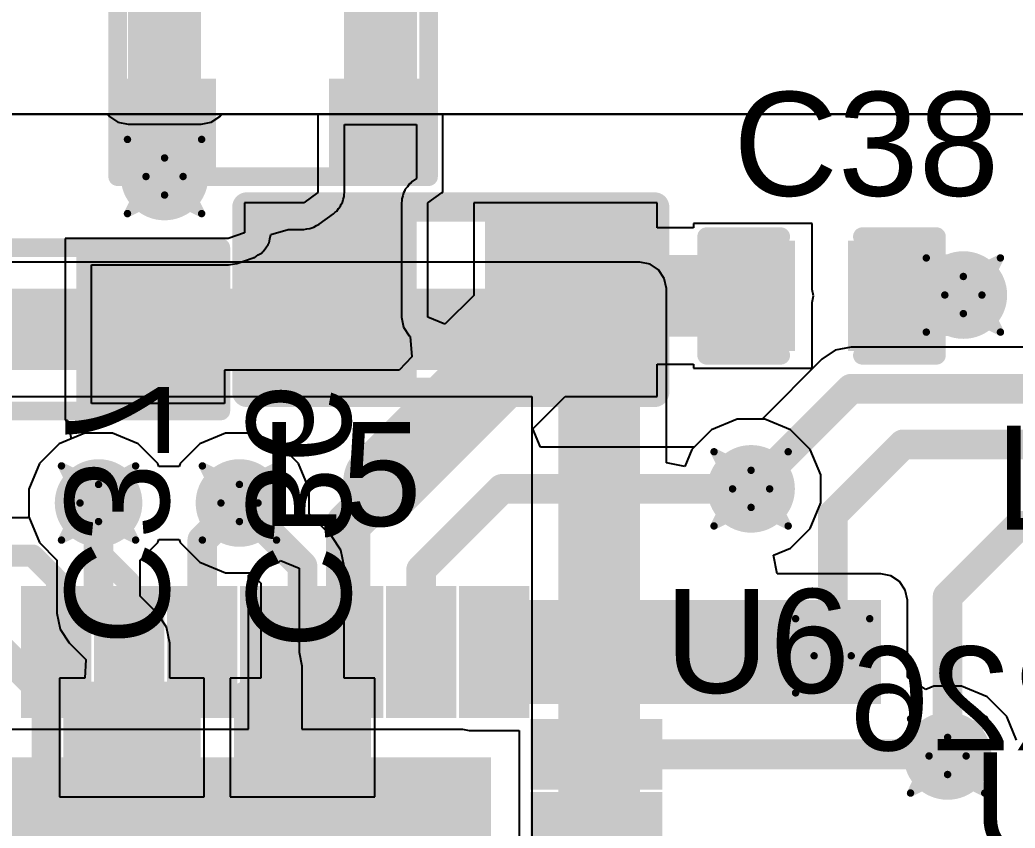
# Model space of a CAD drawing. Header units: inches. Extents: x -8 to 386, y -12 to 64.
# Drawn here: x 8.33 to 15.14, y 22.01 to 27.54 of the extents above; entities that cross this region are included whole.
import ezdxf

# ---------------------------------------------------------------- set-up
doc = ezdxf.new("R2010")
doc.units = ezdxf.units.IN
for name, color, linetype in [('Board_outline', 216, 'Continuous'), ('Bottom Layer', 5, 'Continuous'), ('Bottom Overlay', 54, 'Continuous'), ('Bottom Paste', 16, 'Continuous'), ('Bottom Solder', 6, 'Continuous'), ('Drill Drawing', 1, 'Continuous'), ('Top Layer', 1, 'Continuous'), ('Top Overlay', 2, 'Continuous'), ('Top Paste', 8, 'Continuous'), ('Top Solder', 216, 'Continuous'), ('Via Holes', 16, 'Continuous')]:
    doc.layers.add(name, color=color, linetype=linetype)
doc.styles.add('Arial', font='', dxfattribs={"height": 0.2})
doc.styles.get('Arial').set_extended_font_data('Arial')

msp = doc.modelspace()

# ---------------------------------------------------------------- hatches: boundary and pattern name
at = {"layer": 'Bottom Layer'}
h = msp.add_hatch(color=5, dxfattribs=at)
edge = h.paths.add_edge_path()
edge.add_arc((9.31669968, 26.47190032), 0.2999994, 0, 360)
h = msp.add_hatch(color=5, dxfattribs=at)
edge = h.paths.add_edge_path()
edge.add_arc((14.78915, 25.66035), 0.2999994, 0, 360)
for points in [[(-2.1082, 25.146), (12.573, 25.146), (12.573, 25.7048), (-2.1082, 25.7048)], [(12.0142, 20.9296), (12.573, 20.9296), (12.573, 25.5016), (12.0142, 25.5016)], [(9.410699999999999, 22.4028), (8.775699999999999, 22.4028), (8.775699999999999, 22.86), (9.410699999999999, 22.86)], [(9.9441, 22.86), (10.5791, 22.86), (10.5791, 22.4028), (9.9441, 22.4028)]]:
    msp.add_hatch(color=5, dxfattribs=at).paths.add_polyline_path(points)
h = msp.add_hatch(color=5, dxfattribs=at)
edge = h.paths.add_edge_path()
edge.add_arc((13.335, 24.3332), 0.2999994, 0, 360)
h = msp.add_hatch(color=5, dxfattribs=at)
edge = h.paths.add_edge_path()
edge.add_arc((8.8646, 24.2364006), 0.2999994, 0, 360)
h = msp.add_hatch(color=5, dxfattribs=at)
edge = h.paths.add_edge_path()
edge.add_arc((9.8298, 24.2364006), 0.2999994, 0, 360)
h = msp.add_hatch(color=5, dxfattribs=at)
edge = h.paths.add_edge_path()
edge.add_arc((13.8938, 23.1902), 0.2999994, 0, 360)
h = msp.add_hatch(color=5, dxfattribs=at)
edge = h.paths.add_edge_path()
edge.add_arc((14.6812, 22.5044), 0.2999994, 0, 360)
at = {"layer": 'Bottom Paste'}
for points in [[(9.410699999999999, 22.4028), (8.775699999999999, 22.4028), (8.775699999999999, 22.86), (9.410699999999999, 22.86)], [(9.9441, 22.86), (10.5791, 22.86), (10.5791, 22.4028), (9.9441, 22.4028)]]:
    msp.add_hatch(color=16, dxfattribs=at).paths.add_polyline_path(points)
at = {"layer": 'Bottom Solder'}
for points in [[(9.47069988, 22.34280012), (8.71570012, 22.34280012), (8.71570012, 22.91999988), (9.47069988, 22.91999988)], [(9.88410012, 22.91999988), (10.63909988, 22.91999988), (10.63909988, 22.34280012), (9.88410012, 22.34280012)]]:
    msp.add_hatch(color=6, dxfattribs=at).paths.add_polyline_path(points)
at = {"layer": 'Top Layer'}
for points in [[(9.067098960000001, 27.01115248), (9.567097959999998, 27.01115248), (9.567097959999998, 34.81115212), (9.067098960000001, 34.81115212)], [(10.54539928, 27.01040064), (11.04539828, 27.01040064), (11.04539828, 34.81040028), (10.54539928, 34.81040028)], [(9.067098960000001, 27.04115242), (9.567097959999998, 27.04115242), (9.567097959999998, 26.54115342), (9.067098960000001, 26.54115342)], [(10.54539928, 27.04040058), (11.04539828, 27.04040058), (11.04539828, 26.54040158), (10.54539928, 26.54040158)], [(10.04259993, 26.11360029999999), (10.94260067, 26.11360029999999), (10.94260067, 25.1435997), (10.04259993, 25.1435997)], [(11.61259933, 26.11360029999999), (12.51260007, 26.11360029999999), (12.51260007, 25.1435997), (11.61259933, 25.1435997)], [(13.5763, 25.9715), (13.5763, 25.3365), (13.1191, 25.3365), (13.1191, 25.9715)], [(14.5161, 25.9715), (14.5161, 25.3365), (14.0589, 25.3365), (14.0589, 25.9715)], [(9.5758, 25.8699), (9.5758, 24.9809), (8.813799999999999, 24.9809), (8.813799999999999, 25.8699)], [(8.71453172, 22.86559943), (8.434532279999999, 22.86559943), (8.434532279999999, 23.56560057), (8.71453172, 23.56560057)], [(9.214403719999998, 22.86559943), (8.934404279999999, 22.86559943), (8.934404279999999, 23.56560057), (9.214403719999998, 23.56560057)], [(9.71452972, 22.86559943), (9.434530279999999, 22.86559943), (9.434530279999999, 23.56560057), (9.71452972, 23.56560057)], [(10.21440172, 22.86559943), (9.93440228, 22.86559943), (9.93440228, 23.56560057), (10.21440172, 23.56560057)], [(10.71452772, 22.86559943), (10.43452828, 22.86559943), (10.43452828, 23.56560057), (10.71452772, 23.56560057)], [(11.21439972, 22.86559943), (10.93440028, 22.86559943), (10.93440028, 23.56560057), (11.21439972, 23.56560057)], [(11.4046, 22.86), (14.224, 22.86), (14.224, 23.5712), (11.4046, 23.5712)], [(11.71452572, 22.86559943), (11.43452628, 22.86559943), (11.43452628, 23.56560057), (11.71452572, 23.56560057)], [(12.62455057, 22.65557572), (12.62455057, 22.37557628), (11.92454943, 22.37557628), (11.92454943, 22.65557572)], [(11.451463, 22.392513), (11.451463, 19.138519), (8.197469, 19.138519), (8.197469, 22.392513)], [(12.62455057, 22.15544972), (12.62455057, 21.87545028), (11.92454943, 21.87545028), (11.92454943, 22.15544972)]]:
    msp.add_hatch(color=1, dxfattribs=at).paths.add_polyline_path(points)
h = msp.add_hatch(color=1, dxfattribs=at)
edge = h.paths.add_edge_path()
edge.add_arc((9.31669968, 26.47190032), 0.2999994, 0, 360)
h = msp.add_hatch(color=1, dxfattribs=at)
edge = h.paths.add_edge_path()
edge.add_arc((14.78915, 25.66035), 0.2999994, 0, 360)
h = msp.add_hatch(color=1, dxfattribs=at)
edge = h.paths.add_edge_path()
edge.add_arc((13.335, 24.3332), 0.2999994, 0, 360)
h = msp.add_hatch(color=1, dxfattribs=at)
edge = h.paths.add_edge_path()
edge.add_arc((8.8646, 24.2364006), 0.2999994, 0, 360)
h = msp.add_hatch(color=1, dxfattribs=at)
edge = h.paths.add_edge_path()
edge.add_arc((9.8298, 24.2364006), 0.2999994, 0, 360)
h = msp.add_hatch(color=1, dxfattribs=at)
edge = h.paths.add_edge_path()
edge.add_arc((13.8938, 23.1902), 0.2999994, 0, 360)
h = msp.add_hatch(color=1, dxfattribs=at)
edge = h.paths.add_edge_path()
edge.add_arc((14.6812, 22.5044), 0.2999994, 0, 360)
at = {"layer": 'Top Paste'}
for points in [[(9.067098960000001, 27.04115242), (9.567097959999998, 27.04115242), (9.567097959999998, 26.54115342), (9.067098960000001, 26.54115342)], [(10.54539928, 27.04040058), (11.04539828, 27.04040058), (11.04539828, 26.54040158), (10.54539928, 26.54040158)], [(10.04259993, 26.11360029999999), (10.94260067, 26.11360029999999), (10.94260067, 25.1435997), (10.04259993, 25.1435997)], [(11.61259933, 26.11360029999999), (12.51260007, 26.11360029999999), (12.51260007, 25.1435997), (11.61259933, 25.1435997)], [(13.5763, 25.9715), (13.5763, 25.3365), (13.1191, 25.3365), (13.1191, 25.9715)], [(14.5161, 25.9715), (14.5161, 25.3365), (14.0589, 25.3365), (14.0589, 25.9715)], [(9.5758, 25.8699), (9.5758, 24.9809), (8.813799999999999, 24.9809), (8.813799999999999, 25.8699)], [(8.71453172, 22.86559943), (8.434532279999999, 22.86559943), (8.434532279999999, 23.56560057), (8.71453172, 23.56560057)], [(9.214403719999998, 22.86559943), (8.934404279999999, 22.86559943), (8.934404279999999, 23.56560057), (9.214403719999998, 23.56560057)], [(9.71452972, 22.86559943), (9.434530279999999, 22.86559943), (9.434530279999999, 23.56560057), (9.71452972, 23.56560057)], [(10.21440172, 22.86559943), (9.93440228, 22.86559943), (9.93440228, 23.56560057), (10.21440172, 23.56560057)], [(10.71452772, 22.86559943), (10.43452828, 22.86559943), (10.43452828, 23.56560057), (10.71452772, 23.56560057)], [(11.21439972, 22.86559943), (10.93440028, 22.86559943), (10.93440028, 23.56560057), (11.21439972, 23.56560057)], [(11.71452572, 22.86559943), (11.43452628, 22.86559943), (11.43452628, 23.56560057), (11.71452572, 23.56560057)], [(12.62455057, 22.65557572), (12.62455057, 22.37557628), (11.92454943, 22.37557628), (11.92454943, 22.65557572)], [(11.451463, 22.392513), (11.451463, 19.138519), (8.197469, 19.138519), (8.197469, 22.392513)], [(12.62455057, 22.15544972), (12.62455057, 21.87545028), (11.92454943, 21.87545028), (11.92454943, 22.15544972)]]:
    msp.add_hatch(color=8, dxfattribs=at).paths.add_polyline_path(points)
at = {"layer": 'Top Solder'}
for points in [[(8.96549896, 27.14275242), (9.66869796, 27.14275242), (9.66869796, 26.43955342), (8.96549896, 26.43955342)], [(10.44379928, 27.14200058), (11.14699828, 27.14200058), (11.14699828, 26.43880158), (10.44379928, 26.43880158)], [(9.940999929999998, 26.2152003), (11.04420067, 26.2152003), (11.04420067, 25.0419997), (9.940999929999998, 25.0419997)], [(11.51099933, 26.2152003), (12.61420007, 26.2152003), (12.61420007, 25.0419997), (11.51099933, 25.0419997)], [(13.63629988, 26.03149988), (13.63629988, 25.27650012), (13.05910012, 25.27650012), (13.05910012, 26.03149988)], [(14.57609988, 26.03149988), (14.57609988, 25.27650012), (13.99890012, 25.27650012), (13.99890012, 26.03149988)], [(9.6774, 25.9715), (9.6774, 24.8793), (8.712200000000001, 24.8793), (8.712200000000001, 25.9715)], [(8.81613172, 22.76399943), (8.33293228, 22.76399943), (8.33293228, 23.66720057), (8.81613172, 23.66720057)], [(9.31600372, 22.76399943), (8.83280428, 22.76399943), (8.83280428, 23.66720057), (9.31600372, 23.66720057)], [(9.81612972, 22.76399943), (9.33293028, 22.76399943), (9.33293028, 23.66720057), (9.81612972, 23.66720057)], [(10.31600172, 22.76399943), (9.83280228, 22.76399943), (9.83280228, 23.66720057), (10.31600172, 23.66720057)], [(10.81612772, 22.76399943), (10.33292828, 22.76399943), (10.33292828, 23.66720057), (10.81612772, 23.66720057)], [(11.31599972, 22.76399943), (10.83280028, 22.76399943), (10.83280028, 23.66720057), (11.31599972, 23.66720057)], [(11.81612572, 22.76399943), (11.33292628, 22.76399943), (11.33292628, 23.66720057), (11.81612572, 23.66720057)], [(12.72615057, 22.75717572), (12.72615057, 22.27397628), (11.82294943, 22.27397628), (11.82294943, 22.75717572)], [(11.553063, 22.494113), (11.553063, 19.036919), (8.095868999999999, 19.036919), (8.095868999999999, 22.494113)], [(12.72615057, 22.25704972), (12.72615057, 21.77385028), (11.82294943, 21.77385028), (11.82294943, 22.25704972)]]:
    msp.add_hatch(color=216, dxfattribs=at).paths.add_polyline_path(points)
at = {"layer": 'Via Holes'}
h = msp.add_hatch(color=7, dxfattribs=at)
edge = h.paths.add_edge_path()
edge.add_arc((9.31669968, 26.47190032), 0.1499997, 0, 360)
h = msp.add_hatch(color=7, dxfattribs=at)
edge = h.paths.add_edge_path()
edge.add_arc((14.78915, 25.66035), 0.1499997, 0, 360)
h = msp.add_hatch(color=7, dxfattribs=at)
edge = h.paths.add_edge_path()
edge.add_arc((13.335, 24.3332), 0.1499997, 0, 360)
h = msp.add_hatch(color=7, dxfattribs=at)
edge = h.paths.add_edge_path()
edge.add_arc((8.8646, 24.2364006), 0.1499997, 0, 360)
h = msp.add_hatch(color=7, dxfattribs=at)
edge = h.paths.add_edge_path()
edge.add_arc((9.8298, 24.2364006), 0.1499997, 0, 360)
h = msp.add_hatch(color=7, dxfattribs=at)
edge = h.paths.add_edge_path()
edge.add_arc((13.8938, 23.1902), 0.1499997, 0, 360)
h = msp.add_hatch(color=7, dxfattribs=at)
edge = h.paths.add_edge_path()
edge.add_arc((14.6812, 22.5044), 0.1499997, 0, 360)

# ---------------------------------------------------------------- linework, layer by layer
at = {"layer": 'Board_outline', "const_width": 0.254}
msp.add_lwpolyline([(37.53680072, 13.3604, 1), (-7.46320072, 13.3604, 1)], format="xyb", close=True, dxfattribs=at)
at = {"layer": 'Bottom Layer'}
for p, q in [((33.401, 26.8986), (-3.2258, 26.8986)), ((-2.62867902, 26.8986), (32.70227648, 26.8986)), ((12.573, 25.88608234), (-2.1082, 25.88608234)), ((12.64237248, 25.87228252), (12.573, 25.88608234)), ((12.70118618, 25.83298618), (12.64237248, 25.87228252)), ((12.74048252, 25.77417248), (12.70118618, 25.83298618)), ((12.75428234, 25.7048), (12.74048252, 25.77417248)), ((12.75428234, 24.51164262), (12.75428234, 25.7048)), ((14.0208, 25.30387624), (13.9117832, 25.28218972)), ((14.0208127, 25.3038737), (14.0208, 25.30387624)), ((27.55898984, 25.3038737), (14.0208127, 25.3038737)), ((13.9117832, 25.28218972), (13.81936276, 25.22043724)), ((13.81935768, 25.22042962), (13.40992492, 24.8109994)), ((13.81936276, 25.22043724), (13.81935768, 25.22042962)), ((-0.07271766, 24.96471766), (11.83291766, 24.96471766)), ((11.83291766, 24.96471766), (11.83291766, 21.5646)), ((13.23996082, 24.8109994), (13.06434776, 24.73825888)), ((13.40992492, 24.8109994), (13.23996082, 24.8109994)), ((8.76956082, 24.7142), (8.593947759999999, 24.64145948)), ((8.95963918, 24.7142), (8.76956082, 24.7142)), ((9.13525224, 24.64145948), (8.95963918, 24.7142)), ((9.73476082, 24.7142), (9.55914776, 24.64145948)), ((9.92483918, 24.7142), (9.73476082, 24.7142)), ((10.10045224, 24.64145948), (9.92483918, 24.7142)), ((13.06434776, 24.73825888), (12.92994112, 24.60385224)), ((8.593947759999999, 24.64145948), (8.459541119999999, 24.50705284)), ((9.26965888, 24.50705284), (9.13525224, 24.64145948)), ((9.55914776, 24.64145948), (9.42474112, 24.50705284)), ((10.23485888, 24.50705284), (10.10045224, 24.64145948)), ((12.92994112, 24.60385224), (12.88128234, 24.48637978)), ((8.459541119999999, 24.50705284), (8.386800599999999, 24.33143978)), ((9.278467599999999, 24.48578542), (9.26965888, 24.50705284)), ((9.415932399999999, 24.48578542), (9.278467599999999, 24.48578542)), ((9.42474112, 24.50705284), (9.415932399999999, 24.48578542)), ((10.3075994, 24.33143978), (10.23485888, 24.50705284)), ((12.88128234, 24.48637978), (12.75428234, 24.51164262)), ((8.386800599999999, 24.33143978), (8.386800599999999, 24.14136142)), ((10.3075994, 24.16147314), (10.3075994, 24.33143978)), ((8.386800599999999, 24.14136142), (8.459541119999999, 23.96574836)), ((10.46302962, 24.00604292), (10.3075994, 24.16147314)), ((10.46303724, 24.00603784), (10.46302962, 24.00604292)), ((10.52478972, 23.9136174), (10.46303724, 24.00603784)), ((8.459541119999999, 23.96574836), (8.579726299999999, 23.84556318)), ((9.1494737, 23.84556318), (9.26965888, 23.96574836)), ((9.26965888, 23.96574836), (9.278467599999999, 23.98701578)), ((9.278467599999999, 23.98701578), (9.415932399999999, 23.98701578)), ((9.415932399999999, 23.98701578), (9.42474112, 23.96574836)), ((9.42474112, 23.96574836), (9.55914776, 23.83134172)), ((10.5464737, 23.8046006), (10.52478972, 23.9136174)), ((8.579726299999999, 23.84556318), (8.579726299999999, 23.48101222)), ((9.1494737, 23.5990003), (9.1494737, 23.84556318)), ((9.55914776, 23.83134172), (9.73476082, 23.7586012)), ((10.5464737, 23.0378), (10.5464737, 23.8046006)), ((9.73476082, 23.7586012), (9.90472746, 23.7586012)), ((9.90472746, 23.7586012), (9.9767263, 23.68660236)), ((9.9767263, 23.68660236), (9.9767263, 23.0378)), ((9.269237239999999, 23.47923676), (9.1494737, 23.5990003)), ((8.579726299999999, 23.48101222), (8.579723759999998, 23.48099952)), ((8.579723759999998, 23.48099952), (8.60141028, 23.37198272)), ((9.33098972, 23.38681632), (9.269237239999999, 23.47923676)), ((9.35267624, 23.27779952), (9.33098972, 23.38681632)), ((8.60141028, 23.37198272), (8.66316276, 23.27956228)), ((8.66316276, 23.27956228), (8.77792504, 23.1648)), ((9.352673699999999, 23.27778682), (9.35267624, 23.27779952)), ((9.352673699999999, 23.0378), (9.352673699999999, 23.27778682)), ((8.77792504, 23.1648), (8.77085114, 23.0378)), ((8.77085114, 23.0378), (8.597900000000001, 23.0378)), ((8.597900000000001, 23.0378), (8.597900000000001, 22.225)), ((9.5885, 23.0378), (9.352673699999999, 23.0378)), ((9.5885, 22.225), (9.5885, 23.0378)), ((9.9767263, 23.0378), (9.7663, 23.0378)), ((9.7663, 23.0378), (9.7663, 22.225)), ((10.7569, 23.0378), (10.5464737, 23.0378)), ((10.7569, 22.225), (10.7569, 23.0378)), ((8.597900000000001, 22.225), (9.5885, 22.225)), ((9.7663, 22.225), (10.7569, 22.225))]:
    msp.add_line(p, q, dxfattribs=at)
at = {"layer": 'Bottom Layer', "const_width": 0.2032}
for points in [[(13.335, 24.3332), (14.0208, 25.019)], [(14.0208, 25.019), (27.55900254, 25.019)], [(13.8938, 24.1554), (14.3764, 24.638)], [(14.3764, 24.638), (27.0764, 24.638)], [(8.8646, 23.48099952), (8.8646, 24.2364006)], [(9.8298, 24.2364006), (10.2616, 23.8046006)], [(13.8938, 23.1902), (13.8938, 24.1554)], [(14.6812, 23.5966), (15.1638, 24.0792)], [(15.1638, 24.0792), (26.88086064, 24.0792)], [(10.2616, 22.6314), (10.2616, 23.8046006)], [(14.6812, 22.5044), (14.6812, 23.5966)], [(7.881967980000001, 23.5458), (8.509, 22.91876798)], [(8.8646, 23.48099952), (9.067799999999998, 23.27779952)], [(9.067799999999998, 22.6314), (9.067799999999998, 23.27779952)], [(8.509, 21.6916), (8.509, 22.91876798)]]:
    msp.add_lwpolyline(points, dxfattribs=at)
at = {"layer": 'Bottom Layer', "const_width": 0.1016}
for points in [[(13.97, 25.019, 1), (14.0716, 25.019, 1)], [(13.97, 25.019, 1), (14.0716, 25.019, 1)], [(14.3256, 24.638, 1), (14.4272, 24.638, 1)], [(14.3256, 24.638, 1), (14.4272, 24.638, 1)], [(13.2842, 24.3332, 1), (13.3858, 24.3332, 1)], [(8.813799999999999, 24.2364006, 1), (8.915399999999998, 24.2364006, 1)], [(9.779, 24.2364006, 1), (9.8806, 24.2364006, 1)], [(13.843, 24.1554, 1), (13.9446, 24.1554, 1)], [(13.843, 24.1554, 1), (13.9446, 24.1554, 1)], [(15.113, 24.0792, 1), (15.2146, 24.0792, 1)], [(15.113, 24.0792, 1), (15.2146, 24.0792, 1)], [(10.2108, 23.8046006, 1), (10.3124, 23.8046006, 1)], [(10.2108, 23.8046006, 1), (10.3124, 23.8046006, 1)], [(14.6304, 23.5966, 1), (14.732, 23.5966, 1)], [(14.6304, 23.5966, 1), (14.732, 23.5966, 1)], [(8.813799999999999, 23.48099952, 1), (8.915399999999998, 23.48099952, 1)], [(8.813799999999999, 23.48099952, 1), (8.915399999999998, 23.48099952, 1)], [(9.017, 23.27779952, 1), (9.118599999999999, 23.27779952, 1)], [(9.017, 23.27779952, 1), (9.118599999999999, 23.27779952, 1)], [(13.843, 23.1902, 1), (13.9446, 23.1902, 1)], [(8.4582, 22.91876798, 1), (8.5598, 22.91876798, 1)], [(8.4582, 22.91876798, 1), (8.5598, 22.91876798, 1)], [(9.017, 22.6314, 1), (9.118599999999999, 22.6314, 1)], [(10.2108, 22.6314, 1), (10.3124, 22.6314, 1)], [(14.6304, 22.5044, 1), (14.732, 22.5044, 1)]]:
    msp.add_lwpolyline(points, format="xyb", close=True, dxfattribs=at)
at = {"layer": 'Bottom Overlay', "const_width": 0.127}
for points in [[(8.6868, 22.4409), (8.6868, 22.9489)], [(8.6868, 22.9489), (9.4996, 22.9489)], [(9.4996, 22.4409), (9.4996, 22.9489)], [(9.8552, 22.9489), (10.668, 22.9489)], [(9.8552, 22.4409), (9.8552, 22.9489)], [(10.668, 22.4409), (10.668, 22.9489)]]:
    msp.add_lwpolyline(points, dxfattribs=at)
at = {"layer": 'Bottom Overlay', "const_width": 0.0635}
for points in [[(8.65505, 22.9489, 1), (8.718549999999999, 22.9489, 1)], [(8.65505, 22.9489, 1), (8.718549999999999, 22.9489, 1)], [(9.46785, 22.9489, 1), (9.531349999999998, 22.9489, 1)], [(9.46785, 22.9489, 1), (9.531349999999998, 22.9489, 1)], [(9.82345, 22.9489, 1), (9.886949999999999, 22.9489, 1)], [(9.82345, 22.9489, 1), (9.886949999999999, 22.9489, 1)], [(10.63625, 22.9489, 1), (10.69975, 22.9489, 1)], [(10.63625, 22.9489, 1), (10.69975, 22.9489, 1)], [(8.65505, 22.4409, 1), (8.718549999999999, 22.4409, 1)], [(9.46785, 22.4409, 1), (9.531349999999998, 22.4409, 1)], [(9.82345, 22.4409, 1), (9.886949999999999, 22.4409, 1)], [(10.63625, 22.4409, 1), (10.69975, 22.4409, 1)]]:
    msp.add_lwpolyline(points, format="xyb", close=True, dxfattribs=at)
at = {"layer": 'Drill Drawing', "const_width": 0.0508}
for points in [[(9.06269968, 26.72590032), (9.31669968, 26.59890032)], [(9.06269968, 26.72590032), (9.189699679999999, 26.47190032)], [(9.31669968, 26.59890032), (9.570699679999999, 26.72590032)], [(9.44369968, 26.47190032), (9.570699679999999, 26.72590032)], [(9.06269968, 26.21790032), (9.189699679999999, 26.47190032)], [(9.44369968, 26.47190032), (9.570699679999999, 26.21790032)], [(9.06269968, 26.21790032), (9.31669968, 26.34490032)], [(9.31669968, 26.34490032), (9.570699679999999, 26.21790032)], [(14.53515, 25.91435), (14.78915, 25.78735)], [(14.53515, 25.91435), (14.66215, 25.66035)], [(14.78915, 25.78735), (15.04315, 25.91435)], [(14.91615, 25.66035), (15.04315, 25.91435)], [(14.53515, 25.40635), (14.66215, 25.66035)], [(14.91615, 25.66035), (15.04315, 25.40635)], [(14.53515, 25.40635), (14.78915, 25.53335)], [(14.78915, 25.53335), (15.04315, 25.40635)], [(13.081, 24.5872), (13.335, 24.4602)], [(13.081, 24.5872), (13.208, 24.3332)], [(13.335, 24.4602), (13.589, 24.5872)], [(13.462, 24.3332), (13.589, 24.5872)], [(8.6106, 24.4904006), (8.8646, 24.3634006)], [(8.6106, 24.4904006), (8.737599999999999, 24.2364006)], [(8.8646, 24.3634006), (9.118599999999999, 24.4904006)], [(8.991599999999998, 24.2364006), (9.118599999999999, 24.4904006)], [(9.5758, 24.4904006), (9.8298, 24.3634006)], [(9.5758, 24.4904006), (9.7028, 24.2364006)], [(9.8298, 24.3634006), (10.0838, 24.4904006)], [(9.9568, 24.2364006), (10.0838, 24.4904006)], [(13.081, 24.0792), (13.208, 24.3332)], [(13.462, 24.3332), (13.589, 24.0792)], [(8.6106, 23.9824006), (8.737599999999999, 24.2364006)], [(8.991599999999998, 24.2364006), (9.118599999999999, 23.9824006)], [(9.5758, 23.9824006), (9.7028, 24.2364006)], [(9.9568, 24.2364006), (10.0838, 23.9824006)], [(13.081, 24.0792), (13.335, 24.2062)], [(13.335, 24.2062), (13.589, 24.0792)], [(8.6106, 23.9824006), (8.8646, 24.1094006)], [(8.8646, 24.1094006), (9.118599999999999, 23.9824006)], [(9.5758, 23.9824006), (9.8298, 24.1094006)], [(9.8298, 24.1094006), (10.0838, 23.9824006)], [(13.6398, 23.4442), (13.8938, 23.3172)], [(13.6398, 23.4442), (13.7668, 23.1902)], [(13.8938, 23.3172), (14.1478, 23.4442)], [(14.0208, 23.1902), (14.1478, 23.4442)], [(13.6398, 22.9362), (13.7668, 23.1902)], [(14.0208, 23.1902), (14.1478, 22.9362)], [(13.6398, 22.9362), (13.8938, 23.0632)], [(13.8938, 23.0632), (14.1478, 22.9362)], [(14.4272, 22.7584), (14.6812, 22.6314)], [(14.4272, 22.7584), (14.5542, 22.5044)], [(14.6812, 22.6314), (14.9352, 22.7584)], [(14.8082, 22.5044), (14.9352, 22.7584)], [(14.4272, 22.2504), (14.5542, 22.5044)], [(14.8082, 22.5044), (14.9352, 22.2504)], [(14.4272, 22.2504), (14.6812, 22.3774)], [(14.6812, 22.3774), (14.9352, 22.2504)]]:
    msp.add_lwpolyline(points, dxfattribs=at)
at = {"layer": 'Drill Drawing', "const_width": 0.0254}
for points in [[(9.049999679999999, 26.72590032, 1), (9.075399679999999, 26.72590032, 1)], [(9.049999679999999, 26.72590032, 1), (9.075399679999999, 26.72590032, 1)], [(9.55799968, 26.72590032, 1), (9.58339968, 26.72590032, 1)], [(9.55799968, 26.72590032, 1), (9.58339968, 26.72590032, 1)], [(9.303999679999999, 26.59890032, 1), (9.32939968, 26.59890032, 1)], [(9.303999679999999, 26.59890032, 1), (9.32939968, 26.59890032, 1)], [(9.17699968, 26.47190032, 1), (9.20239968, 26.47190032, 1)], [(9.17699968, 26.47190032, 1), (9.20239968, 26.47190032, 1)], [(9.43099968, 26.47190032, 1), (9.456399679999999, 26.47190032, 1)], [(9.43099968, 26.47190032, 1), (9.456399679999999, 26.47190032, 1)], [(9.303999679999999, 26.34490032, 1), (9.32939968, 26.34490032, 1)], [(9.303999679999999, 26.34490032, 1), (9.32939968, 26.34490032, 1)], [(9.049999679999999, 26.21790032, 1), (9.075399679999999, 26.21790032, 1)], [(9.049999679999999, 26.21790032, 1), (9.075399679999999, 26.21790032, 1)], [(9.55799968, 26.21790032, 1), (9.58339968, 26.21790032, 1)], [(9.55799968, 26.21790032, 1), (9.58339968, 26.21790032, 1)], [(14.52245, 25.91435, 1), (14.54785, 25.91435, 1)], [(14.52245, 25.91435, 1), (14.54785, 25.91435, 1)], [(15.03045, 25.91435, 1), (15.05585, 25.91435, 1)], [(15.03045, 25.91435, 1), (15.05585, 25.91435, 1)], [(14.77645, 25.78735, 1), (14.80185, 25.78735, 1)], [(14.77645, 25.78735, 1), (14.80185, 25.78735, 1)], [(14.64945, 25.66035, 1), (14.67485, 25.66035, 1)], [(14.64945, 25.66035, 1), (14.67485, 25.66035, 1)], [(14.90345, 25.66035, 1), (14.92885, 25.66035, 1)], [(14.90345, 25.66035, 1), (14.92885, 25.66035, 1)], [(14.77645, 25.53335, 1), (14.80185, 25.53335, 1)], [(14.77645, 25.53335, 1), (14.80185, 25.53335, 1)], [(14.52245, 25.40635, 1), (14.54785, 25.40635, 1)], [(14.52245, 25.40635, 1), (14.54785, 25.40635, 1)], [(15.03045, 25.40635, 1), (15.05585, 25.40635, 1)], [(15.03045, 25.40635, 1), (15.05585, 25.40635, 1)], [(13.0683, 24.5872, 1), (13.0937, 24.5872, 1)], [(13.0683, 24.5872, 1), (13.0937, 24.5872, 1)], [(13.5763, 24.5872, 1), (13.6017, 24.5872, 1)], [(13.5763, 24.5872, 1), (13.6017, 24.5872, 1)], [(8.597900000000001, 24.4904006, 1), (8.6233, 24.4904006, 1)], [(8.597900000000001, 24.4904006, 1), (8.6233, 24.4904006, 1)], [(9.105899999999998, 24.4904006, 1), (9.1313, 24.4904006, 1)], [(9.105899999999998, 24.4904006, 1), (9.1313, 24.4904006, 1)], [(9.5631, 24.4904006, 1), (9.5885, 24.4904006, 1)], [(9.5631, 24.4904006, 1), (9.5885, 24.4904006, 1)], [(10.0711, 24.4904006, 1), (10.0965, 24.4904006, 1)], [(10.0711, 24.4904006, 1), (10.0965, 24.4904006, 1)], [(13.3223, 24.4602, 1), (13.3477, 24.4602, 1)], [(13.3223, 24.4602, 1), (13.3477, 24.4602, 1)], [(8.851899999999999, 24.3634006, 1), (8.877299999999998, 24.3634006, 1)], [(8.851899999999999, 24.3634006, 1), (8.877299999999998, 24.3634006, 1)], [(9.8171, 24.3634006, 1), (9.8425, 24.3634006, 1)], [(9.8171, 24.3634006, 1), (9.8425, 24.3634006, 1)], [(13.1953, 24.3332, 1), (13.2207, 24.3332, 1)], [(13.1953, 24.3332, 1), (13.2207, 24.3332, 1)], [(13.4493, 24.3332, 1), (13.4747, 24.3332, 1)], [(13.4493, 24.3332, 1), (13.4747, 24.3332, 1)], [(8.7249, 24.2364006, 1), (8.7503, 24.2364006, 1)], [(8.7249, 24.2364006, 1), (8.7503, 24.2364006, 1)], [(8.9789, 24.2364006, 1), (9.004299999999999, 24.2364006, 1)], [(8.9789, 24.2364006, 1), (9.004299999999999, 24.2364006, 1)], [(9.6901, 24.2364006, 1), (9.7155, 24.2364006, 1)], [(9.6901, 24.2364006, 1), (9.7155, 24.2364006, 1)], [(9.9441, 24.2364006, 1), (9.9695, 24.2364006, 1)], [(9.9441, 24.2364006, 1), (9.9695, 24.2364006, 1)], [(13.3223, 24.2062, 1), (13.3477, 24.2062, 1)], [(13.3223, 24.2062, 1), (13.3477, 24.2062, 1)], [(8.851899999999999, 24.1094006, 1), (8.877299999999998, 24.1094006, 1)], [(8.851899999999999, 24.1094006, 1), (8.877299999999998, 24.1094006, 1)], [(9.8171, 24.1094006, 1), (9.8425, 24.1094006, 1)], [(9.8171, 24.1094006, 1), (9.8425, 24.1094006, 1)], [(13.0683, 24.0792, 1), (13.0937, 24.0792, 1)], [(13.0683, 24.0792, 1), (13.0937, 24.0792, 1)], [(13.5763, 24.0792, 1), (13.6017, 24.0792, 1)], [(13.5763, 24.0792, 1), (13.6017, 24.0792, 1)], [(8.597900000000001, 23.9824006, 1), (8.6233, 23.9824006, 1)], [(8.597900000000001, 23.9824006, 1), (8.6233, 23.9824006, 1)], [(9.105899999999998, 23.9824006, 1), (9.1313, 23.9824006, 1)], [(9.105899999999998, 23.9824006, 1), (9.1313, 23.9824006, 1)], [(9.5631, 23.9824006, 1), (9.5885, 23.9824006, 1)], [(9.5631, 23.9824006, 1), (9.5885, 23.9824006, 1)], [(10.0711, 23.9824006, 1), (10.0965, 23.9824006, 1)], [(10.0711, 23.9824006, 1), (10.0965, 23.9824006, 1)], [(13.6271, 23.4442, 1), (13.6525, 23.4442, 1)], [(13.6271, 23.4442, 1), (13.6525, 23.4442, 1)], [(14.1351, 23.4442, 1), (14.1605, 23.4442, 1)], [(14.1351, 23.4442, 1), (14.1605, 23.4442, 1)], [(13.8811, 23.3172, 1), (13.9065, 23.3172, 1)], [(13.8811, 23.3172, 1), (13.9065, 23.3172, 1)], [(13.7541, 23.1902, 1), (13.7795, 23.1902, 1)], [(13.7541, 23.1902, 1), (13.7795, 23.1902, 1)], [(14.0081, 23.1902, 1), (14.0335, 23.1902, 1)], [(14.0081, 23.1902, 1), (14.0335, 23.1902, 1)], [(13.8811, 23.0632, 1), (13.9065, 23.0632, 1)], [(13.8811, 23.0632, 1), (13.9065, 23.0632, 1)], [(13.6271, 22.9362, 1), (13.6525, 22.9362, 1)], [(13.6271, 22.9362, 1), (13.6525, 22.9362, 1)], [(14.1351, 22.9362, 1), (14.1605, 22.9362, 1)], [(14.1351, 22.9362, 1), (14.1605, 22.9362, 1)], [(14.4145, 22.7584, 1), (14.4399, 22.7584, 1)], [(14.4145, 22.7584, 1), (14.4399, 22.7584, 1)], [(14.9225, 22.7584, 1), (14.9479, 22.7584, 1)], [(14.9225, 22.7584, 1), (14.9479, 22.7584, 1)], [(14.6685, 22.6314, 1), (14.6939, 22.6314, 1)], [(14.6685, 22.6314, 1), (14.6939, 22.6314, 1)], [(14.5415, 22.5044, 1), (14.5669, 22.5044, 1)], [(14.5415, 22.5044, 1), (14.5669, 22.5044, 1)], [(14.7955, 22.5044, 1), (14.8209, 22.5044, 1)], [(14.7955, 22.5044, 1), (14.8209, 22.5044, 1)], [(14.6685, 22.3774, 1), (14.6939, 22.3774, 1)], [(14.6685, 22.3774, 1), (14.6939, 22.3774, 1)], [(14.4145, 22.2504, 1), (14.4399, 22.2504, 1)], [(14.4145, 22.2504, 1), (14.4399, 22.2504, 1)], [(14.9225, 22.2504, 1), (14.9479, 22.2504, 1)], [(14.9225, 22.2504, 1), (14.9479, 22.2504, 1)]]:
    msp.add_lwpolyline(points, format="xyb", close=True, dxfattribs=at)
at = {"layer": 'Top Layer'}
for p, q in [((33.401, 26.8986), (-3.2258, 26.8986)), ((-2.62867902, 26.8986), (8.9284683, 26.8986)), ((8.9284683, 26.8986), (8.938912779999999, 26.8829663)), ((8.938912779999999, 26.8829663), (8.997726479999999, 26.84366996)), ((9.63647044, 26.84366996), (9.69528414, 26.8829663)), ((9.69528414, 26.8829663), (9.705728619999999, 26.8986)), ((9.705728619999999, 26.8986), (10.36759928, 26.8986)), ((10.36759928, 26.8986), (10.36759674, 26.36260412)), ((11.22319828, 26.36260158), (11.22319828, 26.8986)), ((11.22319828, 26.8986), (32.70227648, 26.8986)), ((8.997726479999999, 26.84366996), (9.067098960000001, 26.82987014)), ((9.067098960000001, 26.82987014), (9.567097959999998, 26.82987014)), ((9.567097959999998, 26.82987014), (9.63647044, 26.84366996)), ((10.54887908, 26.36260412), (10.54888162, 26.8291183)), ((10.54888162, 26.8291183), (11.04191594, 26.8291183)), ((11.04191594, 26.8291183), (11.04191594, 26.45855516)), ((11.04191594, 26.45855516), (11.0134908, 26.43779828)), ((10.96560418, 26.38574352), (10.96075532, 26.37249996)), ((10.98022442, 26.4016363), (10.96560418, 26.38574352)), ((10.99222084, 26.41958902), (10.98022442, 26.4016363)), ((11.00394548, 26.42742238), (10.99222084, 26.41958902)), ((11.0134908, 26.43779828), (11.00394548, 26.42742238)), ((10.36759674, 26.36260412), (10.27009122, 26.2914003)), ((10.53929058, 26.31440254), (10.546715, 26.33467936)), ((10.54612826, 26.34876874), (10.54887908, 26.36260412)), ((10.546715, 26.33467936), (10.54612826, 26.34876874)), ((10.9487081, 26.33959934), (10.94128368, 26.31932252)), ((10.94128368, 26.31932252), (10.94187042, 26.30523568)), ((10.95292196, 26.36077786), (10.9487081, 26.33959934)), ((10.96075532, 26.37249996), (10.95292196, 26.36077786)), ((11.12040194, 26.29139776), (11.21790746, 26.36260158)), ((11.21790746, 26.36260158), (11.22319828, 26.36260158)), ((10.27009122, 26.2914003), (9.864801199999999, 26.2914003)), ((9.864801199999999, 26.2914003), (9.864801199999999, 26.08584318)), ((10.49578292, 26.23441794), (10.50777426, 26.25236812)), ((10.50777426, 26.25236812), (10.5223945, 26.26825836)), ((10.5223945, 26.26825836), (10.5272459, 26.281507)), ((10.5272459, 26.281507), (10.53507926, 26.29323164)), ((10.53507926, 26.29323164), (10.53929058, 26.31440254)), ((10.9391196, 26.29140538), (10.93911706, 26.23560666)), ((10.94187042, 26.30523568), (10.9391196, 26.29140538)), ((11.1203994, 26.23559904), (11.12040194, 26.29139776)), ((12.6903988, 26.2914003), (11.4348006, 26.2914003)), ((11.4348006, 26.2914003), (11.4348006, 25.6576449)), ((12.6903988, 26.12015604), (12.6903988, 26.2914003)), ((10.37700236, 26.14499978), (10.47450788, 26.2162036)), ((10.47450788, 26.2162036), (10.48405574, 26.22658204)), ((10.48405574, 26.22658204), (10.49578292, 26.23441794)), ((10.93911706, 26.23560666), (10.93911706, 25.50917682)), ((11.1203994, 25.50917682), (11.1203994, 26.23559904)), ((10.27009122, 26.11011796), (10.29126974, 26.11433182)), ((10.29126974, 26.11433182), (10.31283942, 26.11523098)), ((10.31283942, 26.11523098), (10.3256334, 26.12116696)), ((10.3256334, 26.12116696), (10.3394637, 26.12391778)), ((10.3394637, 26.12391778), (10.35741642, 26.13591166)), ((10.35741642, 26.13591166), (10.37700236, 26.14499978)), ((12.9413, 26.12015604), (12.6903988, 26.12015604)), ((13.7541, 26.1493), (12.9413, 26.1493)), ((12.9413, 26.1493), (12.9413, 26.12015604)), ((13.7541, 25.69902404), (13.7541, 26.1493)), ((9.73779866, 26.0477), (8.636000000000001, 26.0477)), ((8.636000000000001, 26.0477), (8.636000000000001, 24.8031)), ((9.7536, 26.04770254), (9.73779866, 26.0477)), ((9.864801199999999, 26.08584318), (9.7536, 26.04770254)), ((10.03228372, 26.0164707), (10.0381054, 26.04573658)), ((10.0381054, 26.04573658), (10.04573048, 26.07455796)), ((10.04573048, 26.07455796), (10.16331724, 26.11011796)), ((10.16331724, 26.11011796), (10.27009122, 26.11011796)), ((9.99298738, 25.957657), (10.00956596, 25.98246772)), ((10.00956596, 25.98246772), (10.0276406, 26.00617862)), ((10.0276406, 26.00617862), (10.02910364, 26.01171328)), ((10.02910364, 26.01171328), (10.03228372, 26.0164707)), ((9.812413699999999, 25.8762246), (9.9236149, 25.91436778)), ((9.9236149, 25.91436778), (9.92856028, 25.91724306)), ((9.92856028, 25.91724306), (9.934173679999999, 25.91836066)), ((9.934173679999999, 25.91836066), (9.95898948, 25.93494178)), ((9.95898948, 25.93494178), (9.98475778, 25.94992778)), ((9.98475778, 25.94992778), (9.988224879999999, 25.95447438)), ((9.988224879999999, 25.95447438), (9.99298738, 25.957657)), ((8.817282339999998, 24.9174), (8.817282339999998, 25.86641766)), ((8.817282339999998, 25.86641766), (9.73779866, 25.86641766)), ((9.73779866, 25.86641766), (9.73781136, 25.8664202)), ((9.73781136, 25.8664202), (9.7378266, 25.86641766)), ((9.7378266, 25.86641766), (9.75362794, 25.8664202)), ((9.75362794, 25.8664202), (9.78286588, 25.87223934)), ((9.78286588, 25.87223934), (9.812413699999999, 25.8762246)), ((11.4348006, 25.6576449), (11.23773216, 25.46057646)), ((13.76305604, 25.654), (13.7541, 25.69902404)), ((13.7541, 25.60897596), (13.76305604, 25.654)), ((13.7541, 25.1587), (13.7541, 25.60897596)), ((10.93911706, 25.50917682), (10.95291688, 25.4398018)), ((11.23773216, 25.46057646), (11.1203994, 25.50917682)), ((10.95291688, 25.4398018), (10.99221322, 25.38099064)), ((10.99221322, 25.38099064), (11.00037424, 25.37553726)), ((11.00037424, 25.37553726), (11.01056218, 25.23723426)), ((11.01056218, 25.23723426), (10.92316586, 25.146)), ((12.6903988, 24.9657997), (12.6903988, 25.18784396)), ((12.6903988, 25.18784396), (12.9413, 25.18784396)), ((12.9413, 25.18784396), (12.9413, 25.1587)), ((12.9413, 25.1587), (13.7541, 25.1587)), ((10.92316586, 25.146), (9.7282, 25.146)), ((9.7282, 25.146), (9.7282, 24.9174)), ((11.840718, 24.7450737), (12.06144146, 24.9657997)), ((12.06144146, 24.9657997), (12.6903988, 24.9657997)), ((9.7282, 24.9174), (8.817282339999998, 24.9174)), ((8.636000000000001, 24.8031), (8.65231442, 24.8031)), ((8.65231442, 24.8031), (8.67757726, 24.6761)), ((13.23996082, 24.8109994), (13.06434776, 24.73825888)), ((13.43003918, 24.8109994), (13.23996082, 24.8109994)), ((13.60565224, 24.73825888), (13.43003918, 24.8109994)), ((11.8933214, 24.6180737), (11.840718, 24.7450737)), ((13.06434776, 24.73825888), (12.94416258, 24.6180737)), ((13.74005888, 24.60385224), (13.60565224, 24.73825888)), ((8.593947759999999, 24.64145948), (8.459541119999999, 24.50705284)), ((8.67757726, 24.6761), (8.593947759999999, 24.64145948)), ((12.94416258, 24.6180737), (11.8933214, 24.6180737)), ((13.8127994, 24.42823918), (13.74005888, 24.60385224)), ((8.459541119999999, 24.50705284), (8.386800599999999, 24.33143978)), ((13.8127994, 24.23816082), (13.8127994, 24.42823918)), ((8.386800599999999, 24.33143978), (8.386800599999999, 24.14136396)), ((13.74005888, 24.06254776), (13.8127994, 24.23816082)), ((8.386800599999999, 24.14136396), (8.3825334, 24.13497586)), ((8.3825334, 24.13497586), (6.9088, 24.13497586)), ((13.60565224, 23.92814112), (13.74005888, 24.06254776)), ((13.48817978, 23.87948234), (13.60565224, 23.92814112)), ((13.51344262, 23.75248234), (13.48817978, 23.87948234)), ((10.0001197, 23.78978224), (10.10045224, 23.83134172)), ((10.10045224, 23.83134172), (10.11085862, 23.8417481)), ((10.11085862, 23.8417481), (10.23785862, 23.78914216)), ((9.89232972, 23.74339676), (10.0001197, 23.78978224)), ((9.89232972, 22.6878007), (9.89232972, 23.74339676)), ((10.23785862, 23.78914216), (10.23785862, 23.2156)), ((14.224, 23.75248234), (13.51344262, 23.75248234)), ((14.29337248, 23.73868252), (14.224, 23.75248234)), ((14.35218618, 23.69938618), (14.29337248, 23.73868252)), ((14.39148252, 23.64057248), (14.35218618, 23.69938618)), ((14.40528234, 23.5712), (14.39148252, 23.64057248)), ((14.40528234, 23.04474182), (14.40528234, 23.5712)), ((10.23785862, 23.2156), (10.25672828, 23.12073862)), ((10.25672828, 23.12073862), (10.25672828, 22.6878007)), ((14.53228488, 22.95988296), (14.40528234, 23.04474182)), ((14.58616082, 22.9821994), (14.53228488, 22.95988296)), ((14.77623918, 22.9821994), (14.58616082, 22.9821994)), ((14.95185224, 22.90945888), (14.77623918, 22.9821994)), ((15.08625888, 22.77505224), (14.95185224, 22.90945888)), ((15.15346982, 22.61278688), (15.08625888, 22.77505224)), ((7.902181299999999, 22.6878007), (9.89232972, 22.6878007)), ((10.25672828, 22.6878007), (11.35893842, 22.6878007)), ((11.35893842, 22.6878007), (11.4046, 22.67871766)), ((11.4046, 22.67871766), (11.7467507, 22.67871766)), ((11.7467507, 22.67871766), (11.7467507, 22.19777628)), ((11.7467507, 22.19777628), (11.7467507, 21.19777828))]:
    msp.add_line(p, q, dxfattribs=at)
for points, const_width in [([(9.31669968, 26.47190032), (9.31669968, 27.07715184)], 0.499999), ([(11.4046, 24.9682), (12.065, 25.6286)], 0.5588), ([(12.1387997, 25.654), (13.2969, 25.654)], 0.5588), ([(14.2875, 25.66035), (14.78915, 25.66035)], 0.5588), ([(12.065, 25.6286), (12.1133997, 25.6286)], 0.508), ([(13.1699, 25.527), (13.2969, 25.654)], 0.2032), ([(11.15165664, 24.7142), (11.4046, 24.96714336)], 0.5588), ([(11.4046, 24.96714336), (11.4046, 24.9682)], 0.508), ([(10.8204, 24.384), (11.1506, 24.7142)], 0.5588), ([(11.1506, 24.7142), (11.15165664, 24.7142)], 0.508), ([(10.574528, 24.0897283), (10.8204, 24.3356003)], 0.3048), ([(10.8204, 24.3356003), (10.8204, 24.384)], 0.3048), ([(11.0744, 23.77919806), (11.62840194, 24.3332)], 0.2032), ([(11.62840194, 24.3332), (13.335, 24.3332)], 0.2032), ([(8.864602539999998, 23.90139746), (8.864602539999998, 24.2364006)], 0.1524), ([(9.575165, 23.9817656), (9.8298, 24.2364006)], 0.2032), ([(10.574528, 23.2156), (10.574528, 24.0897283)], 0.3048), ([(9.575165, 23.32123606), (9.575165, 23.9817656)], 0.2032), ([(6.9088, 23.876), (8.4125943, 23.876)], 0.1524), ([(8.4125943, 23.876), (8.5801454, 23.7084489)], 0.1524), ([(8.864602539999998, 23.90139746), (9.074404, 23.691596)], 0.1524), ([(11.0744, 23.2156), (11.0744, 23.77919806)], 0.2032), ([(8.5801454, 23.22121848), (8.5801454, 23.7084489)], 0.1524), ([(9.074404, 23.2156), (9.074404, 23.691596)], 0.1524), ([(9.57453, 23.32060106), (9.575165, 23.32123606)], 0.2032), ([(8.574532, 23.2156), (8.58014794, 23.22121594)], 0.2032), ([(10.074402, 22.392513), (10.074402, 23.2156)], 0.2032), ([(11.574526, 23.22800028), (11.61292572, 23.2664)], 0.2032), ([(11.574526, 23.2156), (11.574526, 23.22800028)], 0.2032), ([(11.61292572, 23.2664), (12.2174, 23.2664)], 0.2032), ([(12.2174, 23.2664), (12.2936, 23.1902)], 0.2032), ([(12.2936, 23.1902), (13.8938, 23.1902)], 0.2032), ([(12.27455, 22.515576), (14.670024, 22.515576)], 0.2032), ([(14.670024, 22.515576), (14.6812, 22.5044)], 0.2032), ([(9.824466, 22.142577), (10.074402, 22.392513)], 0.2032), ([(9.824466, 20.9042), (9.824466, 22.142577)], 0.2032)]:
    msp.add_lwpolyline(points, dxfattribs=dict(at, const_width=const_width))
for points, const_width in [([(9.191701199999999, 27.07715184, 1), (9.44169816, 27.07715184, 1)], 0.2499995), ([(9.191701199999999, 26.47190032, 1), (9.44169816, 26.47190032, 1)], 0.2499995), ([(11.9253, 25.6286, 1), (12.2047, 25.6286, 1)], 0.2794), ([(11.9990997, 25.654, 1), (12.2784997, 25.654, 1)], 0.2794), ([(13.1572, 25.654, 1), (13.4366, 25.654, 1)], 0.2794), ([(14.1478, 25.66035, 1), (14.4272, 25.66035, 1)], 0.2794), ([(14.64945, 25.66035, 1), (14.92885, 25.66035, 1)], 0.2794), ([(11.938, 25.6286, 1), (12.192, 25.6286, 1)], 0.254), ([(11.9863997, 25.6286, 1), (12.2403997, 25.6286, 1)], 0.254), ([(13.2461, 25.654, 1), (13.3477, 25.654, 1)], 0.1016), ([(13.1191, 25.527, 1), (13.2207, 25.527, 1)], 0.1016), ([(11.2649, 24.9682, 1), (11.5443, 24.9682, 1)], 0.2794), ([(11.2649, 24.96714336, 1), (11.5443, 24.96714336, 1)], 0.2794), ([(11.2776, 24.9682, 1), (11.5316, 24.9682, 1)], 0.254), ([(11.2776, 24.96714336, 1), (11.5316, 24.96714336, 1)], 0.254), ([(11.0109, 24.7142, 1), (11.2903, 24.7142, 1)], 0.2794), ([(11.01195664, 24.7142, 1), (11.29135664, 24.7142, 1)], 0.2794), ([(11.0236, 24.7142, 1), (11.2776, 24.7142, 1)], 0.254), ([(11.02465664, 24.7142, 1), (11.27865664, 24.7142, 1)], 0.254), ([(10.6807, 24.384, 1), (10.9601, 24.384, 1)], 0.2794), ([(10.7442, 24.384, 1), (10.8966, 24.384, 1)], 0.1524), ([(10.7442, 24.3356003, 1), (10.8966, 24.3356003, 1)], 0.1524), ([(10.7442, 24.3356003, 1), (10.8966, 24.3356003, 1)], 0.1524), ([(11.57760194, 24.3332, 1), (11.67920194, 24.3332, 1)], 0.1016), ([(11.57760194, 24.3332, 1), (11.67920194, 24.3332, 1)], 0.1016), ([(13.2842, 24.3332, 1), (13.3858, 24.3332, 1)], 0.1016), ([(8.826502539999998, 24.2364006, 1), (8.902702539999998, 24.2364006, 1)], 0.0762), ([(9.779, 24.2364006, 1), (9.8806, 24.2364006, 1)], 0.1016), ([(10.498328, 24.0897283, 1), (10.650728, 24.0897283, 1)], 0.1524), ([(10.498328, 24.0897283, 1), (10.650728, 24.0897283, 1)], 0.1524), ([(9.524365, 23.9817656, 1), (9.625964999999999, 23.9817656, 1)], 0.1016), ([(9.524365, 23.9817656, 1), (9.625964999999999, 23.9817656, 1)], 0.1016), ([(8.3744943, 23.876, 1), (8.4506943, 23.876, 1)], 0.0762), ([(8.3744943, 23.876, 1), (8.4506943, 23.876, 1)], 0.0762), ([(8.826502539999998, 23.90139746, 1), (8.902702539999998, 23.90139746, 1)], 0.0762), ([(8.826502539999998, 23.90139746, 1), (8.902702539999998, 23.90139746, 1)], 0.0762), ([(11.0236, 23.77919806, 1), (11.1252, 23.77919806, 1)], 0.1016), ([(11.0236, 23.77919806, 1), (11.1252, 23.77919806, 1)], 0.1016), ([(8.5420454, 23.7084489, 1), (8.6182454, 23.7084489, 1)], 0.0762), ([(8.5420454, 23.7084489, 1), (8.6182454, 23.7084489, 1)], 0.0762), ([(9.036304, 23.691596, 1), (9.112504, 23.691596, 1)], 0.0762), ([(9.036304, 23.691596, 1), (9.112504, 23.691596, 1)], 0.0762), ([(9.52373, 23.32060106, 1), (9.62533, 23.32060106, 1)], 0.1016), ([(9.524365, 23.32123606, 1), (9.625964999999999, 23.32123606, 1)], 0.1016), ([(9.524365, 23.32123606, 1), (9.625964999999999, 23.32123606, 1)], 0.1016), ([(8.523731999999999, 23.2156, 1), (8.625332, 23.2156, 1)], 0.1016), ([(8.52934794, 23.22121594, 1), (8.63094794, 23.22121594, 1)], 0.1016), ([(10.023602, 23.2156, 1), (10.125202, 23.2156, 1)], 0.1016), ([(10.498328, 23.2156, 1), (10.650728, 23.2156, 1)], 0.1524), ([(11.0236, 23.2156, 1), (11.1252, 23.2156, 1)], 0.1016), ([(11.523726, 23.22800028, 1), (11.625326, 23.22800028, 1)], 0.1016), ([(11.523726, 23.22800028, 1), (11.625326, 23.22800028, 1)], 0.1016), ([(11.523726, 23.2156, 1), (11.625326, 23.2156, 1)], 0.1016), ([(11.56212572, 23.2664, 1), (11.66372572, 23.2664, 1)], 0.1016), ([(11.56212572, 23.2664, 1), (11.66372572, 23.2664, 1)], 0.1016), ([(12.1666, 23.2664, 1), (12.2682, 23.2664, 1)], 0.1016), ([(12.1666, 23.2664, 1), (12.2682, 23.2664, 1)], 0.1016), ([(8.5420454, 23.22121848, 1), (8.6182454, 23.22121848, 1)], 0.0762), ([(9.036304, 23.2156, 1), (9.112504, 23.2156, 1)], 0.0762), ([(12.2428, 23.1902, 1), (12.3444, 23.1902, 1)], 0.1016), ([(12.2428, 23.1902, 1), (12.3444, 23.1902, 1)], 0.1016), ([(13.843, 23.1902, 1), (13.9446, 23.1902, 1)], 0.1016), ([(12.22375, 22.515576, 1), (12.32535, 22.515576, 1)], 0.1016), ([(14.619224, 22.515576, 1), (14.720824, 22.515576, 1)], 0.1016), ([(14.619224, 22.515576, 1), (14.720824, 22.515576, 1)], 0.1016), ([(14.6304, 22.5044, 1), (14.732, 22.5044, 1)], 0.1016), ([(10.023602, 22.392513, 1), (10.125202, 22.392513, 1)], 0.1016), ([(10.023602, 22.392513, 1), (10.125202, 22.392513, 1)], 0.1016), ([(9.773666, 22.142577, 1), (9.875266, 22.142577, 1)], 0.1016), ([(9.773666, 22.142577, 1), (9.875266, 22.142577, 1)], 0.1016)]:
    msp.add_lwpolyline(points, format="xyb", close=True, dxfattribs=dict(at, const_width=const_width))
at = {"layer": 'Top Overlay'}
for points, const_width in [([(8.99539984, 26.47039918), (8.99539984, 34.88040014)], 0.127), ([(11.12540066, 26.47039918), (11.12540066, 30.7404008)], 0.127), ([(8.99539984, 26.47039918), (11.11540068, 26.47039918)], 0.127), ([(9.8806, 26.2636), (12.6746, 26.2636)], 0.1999996), ([(9.8806, 24.9936), (9.8806, 26.2636)], 0.1999996), ([(12.6746, 24.9936), (12.6746, 26.2636)], 0.1999996), ([(13.0302, 25.2476), (13.0302, 26.0604)], 0.127), ([(13.0302, 26.0604), (13.5382, 26.0604)], 0.127), ([(14.097, 26.0604), (14.605, 26.0604)], 0.127), ([(14.605, 25.2476), (14.605, 26.0604)], 0.127), ([(7.162799999999999, 25.9842), (9.7028, 25.9842)], 0.127), ([(9.7028, 24.8666), (9.7028, 25.9842)], 0.127), ([(13.0302, 25.2476), (13.5382, 25.2476)], 0.127), ([(14.097, 25.2476), (14.605, 25.2476)], 0.127), ([(9.8806, 24.9936), (12.6746, 24.9936)], 0.1999996), ([(7.162799999999999, 24.8666), (9.7028, 24.8666)], 0.127), ([(11.958066, 23.330916), (12.389866, 23.330916)], 0.127), ([(12.389866, 22.899116), (12.389866, 23.330916)], 0.127)]:
    msp.add_lwpolyline(points, dxfattribs=dict(at, const_width=const_width))
for points, const_width in [([(8.963649839999999, 26.47039918, 1), (9.02714984, 26.47039918, 1)], 0.0635), ([(8.963649839999999, 26.47039918, 1), (9.02714984, 26.47039918, 1)], 0.0635), ([(11.08365068, 26.47039918, 1), (11.14715068, 26.47039918, 1)], 0.0635), ([(11.09365066, 26.47039918, 1), (11.15715066, 26.47039918, 1)], 0.0635), ([(9.830600099999998, 26.2636, 1), (9.930599899999999, 26.2636, 1)], 0.0999998), ([(9.830600099999998, 26.2636, 1), (9.930599899999999, 26.2636, 1)], 0.0999998), ([(12.6246001, 26.2636, 1), (12.7245999, 26.2636, 1)], 0.0999998), ([(12.6246001, 26.2636, 1), (12.7245999, 26.2636, 1)], 0.0999998), ([(12.99845, 26.0604, 1), (13.06195, 26.0604, 1)], 0.0635), ([(12.99845, 26.0604, 1), (13.06195, 26.0604, 1)], 0.0635), ([(13.50645, 26.0604, 1), (13.56995, 26.0604, 1)], 0.0635), ([(14.06525, 26.0604, 1), (14.12875, 26.0604, 1)], 0.0635), ([(14.57325, 26.0604, 1), (14.63675, 26.0604, 1)], 0.0635), ([(14.57325, 26.0604, 1), (14.63675, 26.0604, 1)], 0.0635), ([(9.67105, 25.9842, 1), (9.734549999999999, 25.9842, 1)], 0.0635), ([(9.67105, 25.9842, 1), (9.734549999999999, 25.9842, 1)], 0.0635), ([(12.99845, 25.2476, 1), (13.06195, 25.2476, 1)], 0.0635), ([(12.99845, 25.2476, 1), (13.06195, 25.2476, 1)], 0.0635), ([(13.50645, 25.2476, 1), (13.56995, 25.2476, 1)], 0.0635), ([(14.06525, 25.2476, 1), (14.12875, 25.2476, 1)], 0.0635), ([(14.57325, 25.2476, 1), (14.63675, 25.2476, 1)], 0.0635), ([(14.57325, 25.2476, 1), (14.63675, 25.2476, 1)], 0.0635), ([(9.830600099999998, 24.9936, 1), (9.930599899999999, 24.9936, 1)], 0.0999998), ([(9.830600099999998, 24.9936, 1), (9.930599899999999, 24.9936, 1)], 0.0999998), ([(12.6246001, 24.9936, 1), (12.7245999, 24.9936, 1)], 0.0999998), ([(12.6246001, 24.9936, 1), (12.7245999, 24.9936, 1)], 0.0999998), ([(9.67105, 24.8666, 1), (9.734549999999999, 24.8666, 1)], 0.0635), ([(9.67105, 24.8666, 1), (9.734549999999999, 24.8666, 1)], 0.0635), ([(11.926316, 23.330916, 1), (11.989816, 23.330916, 1)], 0.0635), ([(12.358116, 23.330916, 1), (12.421616, 23.330916, 1)], 0.0635), ([(12.358116, 23.330916, 1), (12.421616, 23.330916, 1)], 0.0635), ([(12.358116, 22.899116, 1), (12.421616, 22.899116, 1)], 0.0635)]:
    msp.add_lwpolyline(points, format="xyb", close=True, dxfattribs=dict(at, const_width=const_width))

# ---------------------------------------------------------------- texts
at = {"layer": 'Bottom Overlay', "style": 'Arial', "text_generation_flag": 2}
for s, p in [('C37', (8.6361143, 23.25823898)), ('C36', (9.8807143, 23.23283898))]:
    msp.add_text(s, height=0.7111999999999999, rotation=270, dxfattribs=at).set_placement(p)
msp.add_text('R26', height=0.7111999999999999, dxfattribs=at).set_placement((15.83235848, 22.54261684))
at = {"layer": 'Top Overlay', "style": 'Arial'}
for s, p in [('C38', (13.21254152, 26.33991684)), ('L5', (9.973927219999998, 24.07931684)), ('L1', (15.00662226, 24.05391684)), ('U6', (12.74252722, 22.93631684)), ('U4', (14.85072722, 21.81871684))]:
    msp.add_text(s, height=0.7111999999999999, dxfattribs=at).set_placement(p)

doc.saveas('drawing.dxf')
